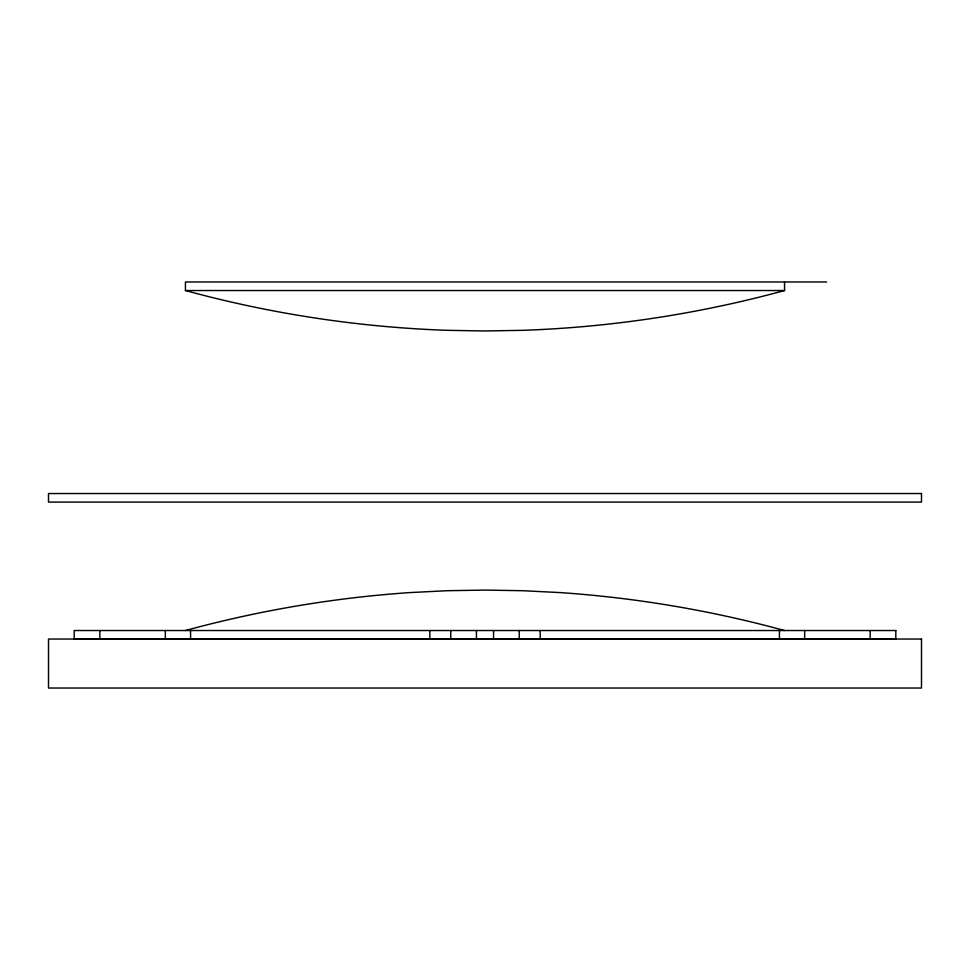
<?xml version="1.0" encoding="UTF-8"?>
<svg xmlns="http://www.w3.org/2000/svg" width="970" height="970" viewBox="0 0 970 970"><rect width="100%" height="100%" fill="white"/><g stroke="black" fill="none" stroke-linecap="round" stroke-linejoin="round"><path stroke-width="1.45" d="M784.56 281.967L784.56 290.527C699.249 313.856 611.27 327.229 522.891 330.321L485 330.964L447.109 330.321C358.73 327.229 270.751 313.856 185.44 290.527L185.44 281.967L826.598 281.967M185.44 630.524C258.566 610.542 333.632 597.835 409.255 592.621L447.158 590.718L485 590.087L522.842 590.718L560.745 592.621C636.369 597.835 711.434 610.542 784.56 630.524M185.44 290.527L784.56 290.527M870.151 630.524L870.151 639.085M804.663 630.524L804.663 639.085M779.431 630.524L779.431 639.085M540.181 630.524L540.181 639.085M519.241 630.524L519.241 639.085M493.56 630.524L493.56 639.085M476.44 630.524L476.44 639.085M450.759 630.524L450.759 639.085M429.819 630.524L429.819 639.085M190.569 630.524L190.569 639.085M165.337 630.524L165.337 639.085M99.849 630.524L99.849 639.085M921.5 493.536L48.5 493.536L48.5 502.096L921.5 502.096L921.5 493.536M895.807 630.524L74.193 630.524L74.181 639.085L895.807 639.085L895.819 630.524M921.5 639.036L48.5 639.036L48.5 688.033L921.5 688.033L921.5 639.036"/></g></svg>
